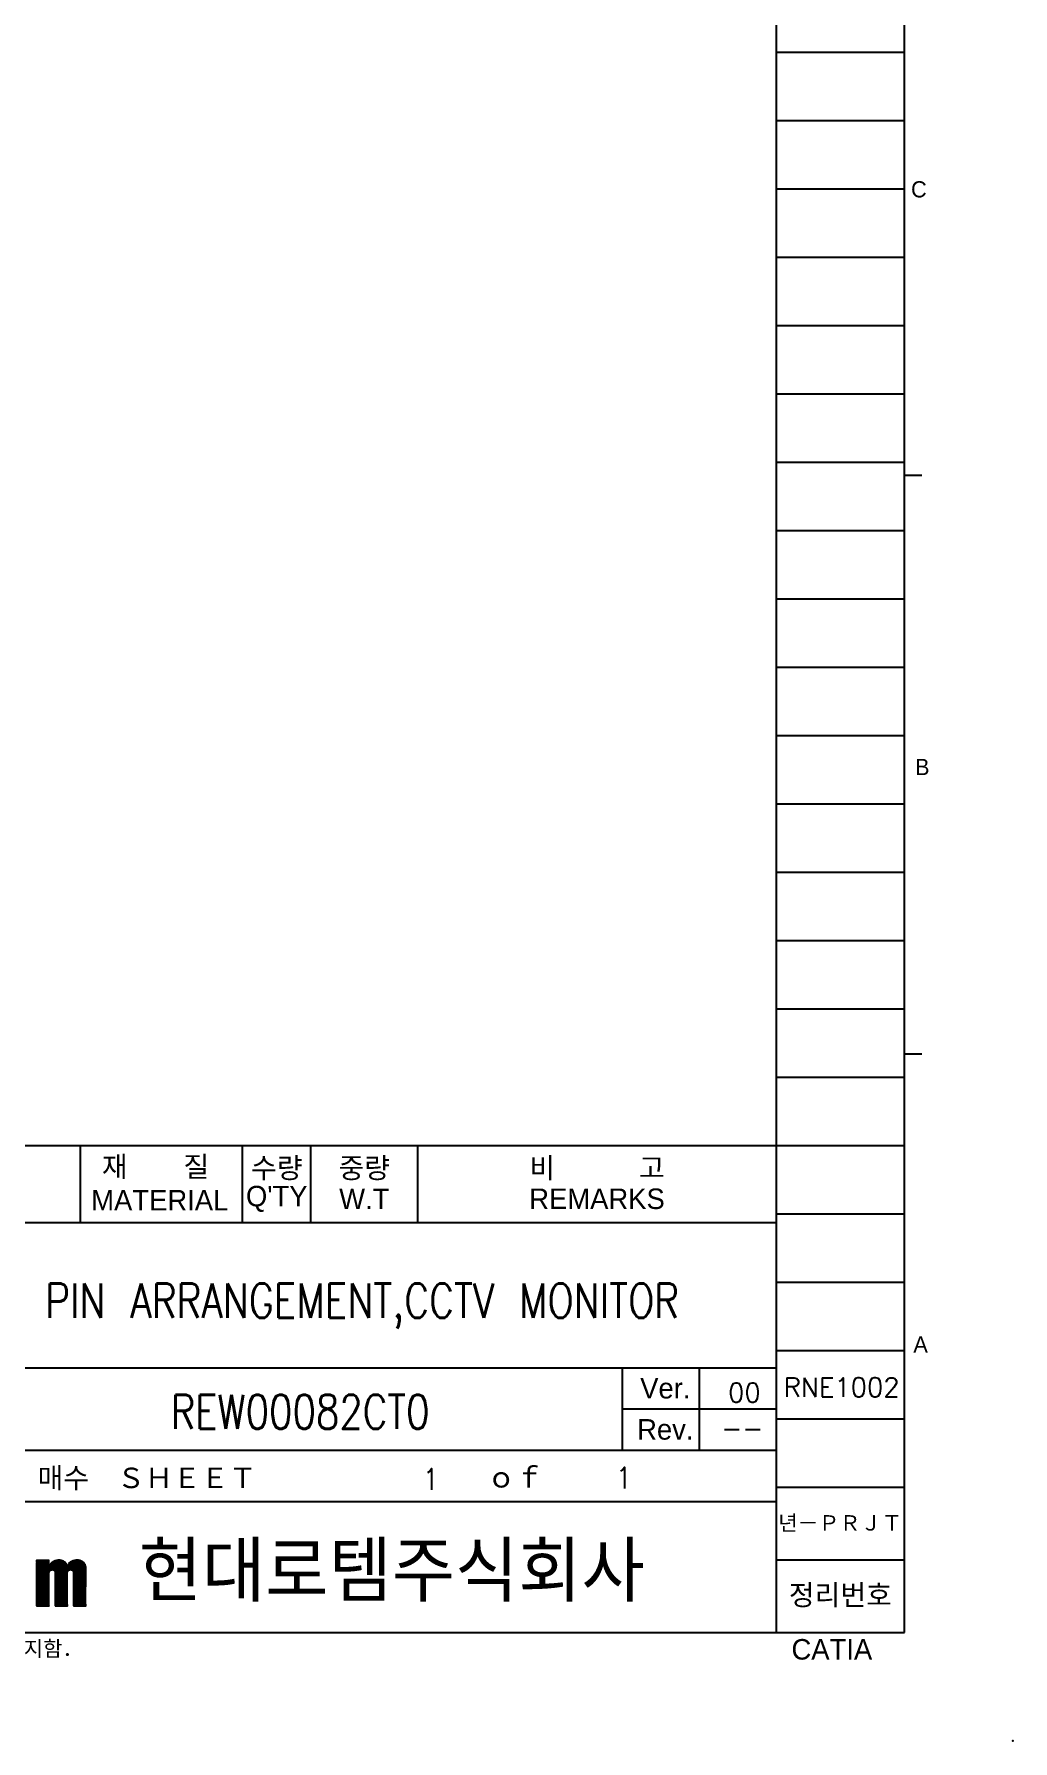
# Model space of a CAD drawing. Header units: millimetres. Extents: x 1063 to 1621, y 404 to 836.
# Drawn here: x 1506.7 to 1621.4, y 404.4 to 604.2 of the extents above; entities that cross this region are included whole.
import ezdxf
from ezdxf.enums import TextEntityAlignment as Align

# ---------------------------------------------------------------- set-up
doc = ezdxf.new("R2010")
doc.units = ezdxf.units.MM
doc.layers.add('5', color=4, linetype='Continuous')
doc.styles.add('CI', font='romand.shx', dxfattribs={"bigfont": 'whgdtxt.shx'})
doc.styles.add('ROMANS', font='txt', dxfattribs={"height": 0.2})
doc.styles.get("Standard").update_dxf_attribs({"font": 'txt.shx', "bigfont": 'whgtxt.shx'})

msp = doc.modelspace()

# ---------------------------------------------------------------- hatches: boundary and pattern name
h = msp.add_hatch()
h.set_pattern_fill('ANSI31', color=256, scale=0.1, style=0)
h.set_pattern_definition([(45, (994.75708, 597.389726), (-0.00883883476, 0.00883883476), [])])
h.paths.add_polyline_path([(1512.83, 424.64), (1512.83, 424.75), (1512.81, 424.85), (1512.78, 424.95), (1512.75, 425.04), (1512.7, 425.12), (1512.65, 425.19), (1512.6, 425.26), (1512.53, 425.32), (1512.46, 425.38), (1512.38, 425.43), (1512.3, 425.47), (1512.22, 425.5), (1512.13, 425.53), (1512.04, 425.55), (1511.94, 425.57), (1511.85, 425.58), (1511.75, 425.58), (1511.65, 425.57), (1511.56, 425.56), (1511.47, 425.54), (1511.37, 425.52), (1511.28, 425.49), (1511.2, 425.45), (1511.12, 425.41), (1511.04, 425.36), (1510.97, 425.3), (1510.9, 425.24), (1510.84, 425.17), (1510.79, 425.09), (1510.74, 425.01), (1510.7, 424.92), (1510.68, 424.82), (1510.65, 424.92), (1510.61, 425.01), (1510.57, 425.09), (1510.52, 425.16), (1510.47, 425.23), (1510.41, 425.3), (1510.34, 425.35), (1510.27, 425.4), (1510.2, 425.45), (1510.12, 425.48), (1510.05, 425.51), (1509.96, 425.54), (1509.88, 425.56), (1509.79, 425.57), (1509.7, 425.58), (1509.62, 425.58), (1509.53, 425.57), (1509.44, 425.56), (1509.35, 425.55), (1509.27, 425.52), (1509.18, 425.49), (1509.1, 425.46), (1509.02, 425.42), (1508.94, 425.37), (1508.87, 425.32), (1508.8, 425.27), (1508.74, 425.2), (1508.68, 425.13), (1508.63, 425.06), (1508.58, 424.98), (1508.54, 424.89), (1508.5, 424.8), (1508.5, 425.56), (1507.04, 425.56), (1507.04, 420.17), (1508.5, 420.17), (1508.5, 424.08), (1508.52, 424.15), (1508.54, 424.22), (1508.58, 424.27), (1508.62, 424.32), (1508.69, 424.36), (1508.74, 424.38), (1508.82, 424.4), (1508.89, 424.4), (1508.95, 424.39), (1509.01, 424.37), (1509.07, 424.34), (1509.12, 424.3), (1509.16, 424.24), (1509.2, 424.17), (1509.21, 424.09), (1509.22, 424.03), (1509.22, 420.17), (1510.66, 420.17), (1510.66, 424.14), (1510.67, 424.2), (1510.7, 424.27), (1510.74, 424.31), (1510.8, 424.36), (1510.86, 424.38), (1510.92, 424.4), (1510.97, 424.4), (1511.02, 424.4), (1511.09, 424.39), (1511.15, 424.37), (1511.2, 424.35), (1511.27, 424.3), (1511.31, 424.24), (1511.34, 424.17), (1511.35, 424.1), (1511.35, 420.17), (1512.81, 420.17)])

# ---------------------------------------------------------------- linework, layer by layer
at = {"color": 5, "linetype": 'Continuous'}
for p, q in [((1593.66, 417.09), (1593.66, 823.49)), ((1608.66, 417.09), (1608.66, 823.49)), ((1593.66, 594.09), (1608.66, 594.09)), ((1593.66, 578.09), (1608.66, 578.09)), ((1593.66, 562.09), (1608.66, 562.09)), ((1593.66, 546.09), (1608.66, 546.09)), ((1593.66, 530.09), (1608.66, 530.09)), ((1593.66, 514.09), (1608.66, 514.09)), ((1593.66, 498.09), (1608.66, 498.09)), ((1593.66, 482.09), (1608.66, 482.09)), ((1415.16, 474.09), (1593.66, 474.09)), ((1593.66, 466.09), (1608.66, 466.09)), ((1415.16, 465.09), (1593.66, 465.09)), ((1593.66, 450.09), (1608.66, 450.09)), ((1593.66, 434.09), (1608.66, 434.09)), ((1075.26, 417.09), (1608.66, 417.09))]:
    msp.add_line(p, q, dxfattribs=at)
at = {"color": 6, "linetype": 'Continuous'}
for p, q in [((1593.66, 602.09), (1608.66, 602.09)), ((1593.66, 586.09), (1608.66, 586.09)), ((1593.66, 570.09), (1608.66, 570.09)), ((1593.66, 554.09), (1608.66, 554.09)), ((1608.66, 552.56), (1610.71, 552.56)), ((1593.66, 538.09), (1608.66, 538.09)), ((1593.66, 522.09), (1608.66, 522.09)), ((1593.66, 506.09), (1608.66, 506.09)), ((1593.66, 490.09), (1608.66, 490.09)), ((1608.66, 484.82), (1610.71, 484.82)), ((1512.16, 465.09), (1512.16, 474.09)), ((1531.16, 465.09), (1531.16, 474.09)), ((1539.16, 465.09), (1539.16, 474.09)), ((1551.66, 465.09), (1551.66, 474.09)), ((1593.66, 474.09), (1608.66, 474.09)), ((1593.66, 458.09), (1608.66, 458.09)), ((1478.16, 448.07), (1593.66, 448.07)), ((1575.66, 438.42), (1575.66, 448.07)), ((1584.66, 438.42), (1584.66, 448.07)), ((1575.66, 443.25), (1593.66, 443.25)), ((1593.66, 442.09), (1608.66, 442.09)), ((1478.16, 438.42), (1593.66, 438.42)), ((1573.66, 438.42), (1578.66, 438.42)), ((1453.16, 432.42), (1593.66, 432.42)), ((1593.66, 425.59), (1608.66, 425.59))]:
    msp.add_line(p, q, dxfattribs=at)
at = {"color": 154, "lineweight": 0}
for p, q in [((1507.04, 425.56), (1507.04, 420.17)), ((1508.5, 425.56), (1507.04, 425.56)), ((1507.04, 425.56), (1507.04, 425.56)), ((1508.5, 424.8), (1508.5, 425.56)), ((1508.54, 424.89), (1508.5, 424.8)), ((1508.5, 424.05), (1508.51, 424.09)), ((1508.5, 420.17), (1508.5, 424.05)), ((1508.51, 424.13), (1508.52, 424.17)), ((1508.51, 424.09), (1508.51, 424.13)), ((1508.52, 424.17), (1508.54, 424.21)), ((1508.58, 424.98), (1508.54, 424.89)), ((1508.54, 424.21), (1508.55, 424.24)), ((1508.55, 424.24), (1508.57, 424.27)), ((1508.57, 424.27), (1508.59, 424.29)), ((1508.63, 425.06), (1508.58, 424.98)), ((1508.59, 424.29), (1508.62, 424.31)), ((1508.62, 424.31), (1508.64, 424.33)), ((1508.68, 425.13), (1508.63, 425.06)), ((1508.64, 424.33), (1508.67, 424.35)), ((1508.67, 424.35), (1508.7, 424.37)), ((1508.74, 425.2), (1508.68, 425.13)), ((1508.7, 424.37), (1508.73, 424.38)), ((1508.73, 424.38), (1508.76, 424.39)), ((1508.8, 425.27), (1508.74, 425.2)), ((1508.76, 424.39), (1508.8, 424.39)), ((1508.87, 425.32), (1508.8, 425.27)), ((1508.8, 424.39), (1508.83, 424.4)), ((1508.83, 424.4), (1508.86, 424.4)), ((1508.86, 424.4), (1508.9, 424.4)), ((1508.94, 425.37), (1508.87, 425.32)), ((1508.9, 424.4), (1508.93, 424.39)), ((1508.93, 424.39), (1508.96, 424.39)), ((1509.02, 425.42), (1508.94, 425.37)), ((1508.96, 424.39), (1508.99, 424.38)), ((1508.99, 424.38), (1509.02, 424.36)), ((1509.1, 425.46), (1509.02, 425.42)), ((1509.02, 424.36), (1509.05, 424.35)), ((1509.05, 424.35), (1509.08, 424.33)), ((1509.08, 424.33), (1509.11, 424.31)), ((1509.18, 425.49), (1509.1, 425.46)), ((1509.11, 424.31), (1509.13, 424.28)), ((1509.13, 424.28), (1509.15, 424.26)), ((1509.15, 424.26), (1509.17, 424.23)), ((1509.17, 424.23), (1509.19, 424.19)), ((1509.27, 425.52), (1509.18, 425.49)), ((1509.19, 424.19), (1509.2, 424.16)), ((1509.2, 424.16), (1509.21, 424.12)), ((1509.21, 424.12), (1509.21, 424.08)), ((1509.21, 424.08), (1509.22, 424.03)), ((1509.22, 424.03), (1509.22, 420.17)), ((1509.35, 425.55), (1509.27, 425.52)), ((1509.44, 425.56), (1509.35, 425.55)), ((1509.53, 425.57), (1509.44, 425.56)), ((1509.62, 425.58), (1509.53, 425.57)), ((1509.7, 425.58), (1509.62, 425.58)), ((1509.79, 425.57), (1509.7, 425.58)), ((1509.88, 425.56), (1509.79, 425.57)), ((1509.96, 425.54), (1509.88, 425.56)), ((1510.05, 425.51), (1509.96, 425.54)), ((1510.12, 425.48), (1510.05, 425.51)), ((1510.2, 425.45), (1510.12, 425.48)), ((1510.27, 425.4), (1510.2, 425.45)), ((1510.34, 425.35), (1510.27, 425.4)), ((1510.41, 425.3), (1510.34, 425.35)), ((1510.47, 425.23), (1510.41, 425.3)), ((1510.52, 425.16), (1510.47, 425.23)), ((1510.57, 425.09), (1510.52, 425.16)), ((1510.61, 425.01), (1510.57, 425.09)), ((1510.65, 424.92), (1510.61, 425.01)), ((1510.68, 424.82), (1510.65, 424.92)), ((1510.66, 424.18), (1510.67, 424.21)), ((1510.66, 424.15), (1510.66, 424.18)), ((1510.66, 424.11), (1510.66, 424.15)), ((1510.66, 420.17), (1510.66, 424.11)), ((1510.67, 424.21), (1510.69, 424.24)), ((1510.7, 424.92), (1510.68, 424.82)), ((1510.69, 424.24), (1510.7, 424.27)), ((1510.74, 425.01), (1510.7, 424.92)), ((1510.7, 424.27), (1510.72, 424.29)), ((1510.72, 424.29), (1510.74, 424.31)), ((1510.79, 425.09), (1510.74, 425.01)), ((1510.74, 424.31), (1510.77, 424.33)), ((1510.77, 424.33), (1510.79, 424.35)), ((1510.84, 425.17), (1510.79, 425.09)), ((1510.79, 424.35), (1510.82, 424.36)), ((1510.82, 424.36), (1510.85, 424.38)), ((1510.9, 425.24), (1510.84, 425.17)), ((1510.85, 424.38), (1510.88, 424.39)), ((1510.88, 424.39), (1510.91, 424.39)), ((1510.97, 425.3), (1510.9, 425.24)), ((1510.91, 424.39), (1510.94, 424.4)), ((1510.94, 424.4), (1510.97, 424.4)), ((1511.04, 425.36), (1510.97, 425.3)), ((1510.97, 424.4), (1511, 424.4)), ((1511, 424.4), (1511.04, 424.4)), ((1511.12, 425.41), (1511.04, 425.36)), ((1511.04, 424.4), (1511.07, 424.4)), ((1511.07, 424.4), (1511.1, 424.39)), ((1511.1, 424.39), (1511.13, 424.38)), ((1511.2, 425.45), (1511.12, 425.41)), ((1511.13, 424.38), (1511.16, 424.37)), ((1511.16, 424.37), (1511.19, 424.35)), ((1511.19, 424.35), (1511.22, 424.34)), ((1511.28, 425.49), (1511.2, 425.45)), ((1511.22, 424.34), (1511.24, 424.32)), ((1511.24, 424.32), (1511.26, 424.29)), ((1511.26, 424.29), (1511.29, 424.27)), ((1511.37, 425.52), (1511.28, 425.49)), ((1511.29, 424.27), (1511.3, 424.25)), ((1511.3, 424.25), (1511.32, 424.22)), ((1511.32, 424.22), (1511.33, 424.18)), ((1511.33, 424.18), (1511.34, 424.15)), ((1511.34, 424.15), (1511.35, 424.11)), ((1511.35, 424.11), (1511.35, 424.07)), ((1511.35, 424.07), (1511.35, 420.17)), ((1511.47, 425.54), (1511.37, 425.52)), ((1511.56, 425.56), (1511.47, 425.54)), ((1511.65, 425.57), (1511.56, 425.56)), ((1511.75, 425.58), (1511.65, 425.57)), ((1511.85, 425.58), (1511.75, 425.58)), ((1511.94, 425.57), (1511.85, 425.58)), ((1512.04, 425.55), (1511.94, 425.57)), ((1512.13, 425.53), (1512.04, 425.55)), ((1512.22, 425.5), (1512.13, 425.53)), ((1512.3, 425.47), (1512.22, 425.5)), ((1512.38, 425.43), (1512.3, 425.47)), ((1512.46, 425.38), (1512.38, 425.43)), ((1512.53, 425.32), (1512.46, 425.38)), ((1512.6, 425.26), (1512.53, 425.32)), ((1512.65, 425.19), (1512.6, 425.26)), ((1512.7, 425.12), (1512.65, 425.19)), ((1512.75, 425.04), (1512.7, 425.12)), ((1512.78, 424.95), (1512.75, 425.04)), ((1512.81, 424.85), (1512.78, 424.95)), ((1512.83, 424.75), (1512.81, 424.85)), ((1512.81, 420.17), (1512.83, 424.64)), ((1512.83, 424.64), (1512.83, 424.75)), ((1507.04, 420.17), (1508.5, 420.17)), ((1509.22, 420.17), (1510.66, 420.17)), ((1511.35, 420.17), (1512.81, 420.17))]:
    msp.add_line(p, q, dxfattribs=at)
at = {"color": 0}
msp.add_point((1621.36, 404.39), dxfattribs=at)

# ---------------------------------------------------------------- texts
at = {"color": 90, "linetype": 'Continuous', "width": 0.8}
msp.add_text('PIN ARRANGEMENT,CCTV MONITOR', height=4.05, dxfattribs=at).set_placement((1545.16, 455.93), align=Align.MIDDLE_CENTER)
at = {"color": 7, "linetype": 'Continuous'}
for s, p in [('00', (1588.01, 444.05)), ('RNE1002', (1594.52, 444.68)), ('--', (1587.19, 439.89))]:
    msp.add_text(s, height=2.231, dxfattribs=at).set_placement(p)
at = {"style": 'CI'}
msp.add_text('현대로템주식회사', height=7, dxfattribs=at).set_placement((1519.01, 420.68))
at = {"color": 4, "attachment_point": 5, "style": 'ROMANS'}
for s, insert, char_height in [('{\\fﾱﾼﾸﾲￃﾼ|b0|i0|c129|p49;C }', (1610.35, 586.03), 1.9), ('{\\fﾱﾼﾸﾲￃﾼ|b0|i0|c129|p49;B }', (1610.75, 518.41), 1.9), ('{\\fﾱﾼﾸﾲￃﾼ|b0|i0|c129|p49;재\u3000\u3000질 }', (1520.96, 471.49), 2.4), ('{\\fﾱﾼﾸﾲￃﾼ|b0|i0|c129|p49;수량 }', (1535.16, 471.34), 2.4), ('{\\fﾱﾼﾸﾲￃﾼ|b0|i0|c129|p49;중량 }', (1545.41, 471.34), 2.4), ('{\\fﾱﾼﾸﾲￃﾼ|b0|i0|c129|p49;비\u3000\u3000\u3000고 }', (1572.66, 471.34), 2.4), ('{\\fﾱﾼﾸﾲￃﾼ|b0|i0|c129|p49;MATERIAL }', (1521.46, 467.69), 2.4), ("{\\fﾱﾼﾸﾲￃﾼ|b0|i0|c129|p49;Q'TY }", (1535.16, 467.84), 2.4), ('{\\fﾱﾼﾸﾲￃﾼ|b0|i0|c129|p49;W.T }', (1545.41, 467.84), 2.4), ('{\\fﾱﾼﾸﾲￃﾼ|b0|i0|c129|p49;REMARKS }', (1572.66, 467.84), 2.4), ('{\\fﾱﾼﾸﾲￃﾼ|b0|i0|c129|p49;A }', (1610.55, 450.8), 1.9), ('{\\fﾱﾼﾸﾲￃﾼ|b0|i0|c129|p49;Ver. }', (1580.66, 445.66), 2.4), ('{\\fﾱﾼﾸﾲￃﾼ|b0|i0|c129|p49;Rev. }', (1580.66, 440.84), 2.4), ('{\\fﾱﾼﾸﾲￃﾼ|b0|i0|c129|p49;매수\u3000ＳＨＥＥＴ }', (1519.98, 435.05), 2.4), ('{\\fﾱﾼﾸﾲￃﾼ|b0|i0|c129|p49;ｏｆ }', (1563.08, 435.23), 2.4), ('{\\fNew Gulim|b0|i0|c129|p18;\\H0.75x;년－ＰＲＪＴ\\fﾱﾼﾸﾲￃﾼ|b0|i0|c129|p49;\\H1.333x; }', (1601.16, 429.84), 2.4), ('{\\fNew Gulim|b0|i0|c129|p18;정리번호 }', (1601.16, 421.34), 2.4), ('{\\fﾱﾼﾸﾲￃﾼ|b0|i0|c129|p49;CATIA }', (1600.16, 415.09), 2.4)]:
    msp.add_mtext(s, dxfattribs=dict(at, insert=insert, char_height=char_height))
at = {"color": 6, "insert": (1438.66, 415.09), "char_height": 1.8, "attachment_point": 4, "style": 'ROMANS'}
msp.add_mtext('{\\fﾱﾼﾸﾲￃﾼ|b0|i0|c129|p49;본\u3000도면은\u3000당사\u3000재산으로서\u3000허가없이\u3000무단복사／배포\u3000금지함． }', dxfattribs=at)
at = {"layer": '5', "color": 3, "width": 0.8}
msp.add_text('REW00082CT0', height=4, dxfattribs=at).set_placement((1522.74, 442.92), align=Align.MIDDLE_LEFT)
at = {"layer": '5', "color": 4, "width": 0.8}
for p in [(1552.35, 435.03), (1574.92, 435.2)]:
    msp.add_text('1', height=2.5, dxfattribs=at).set_placement(p, align=Align.MIDDLE_LEFT)

doc.saveas('drawing.dxf')
